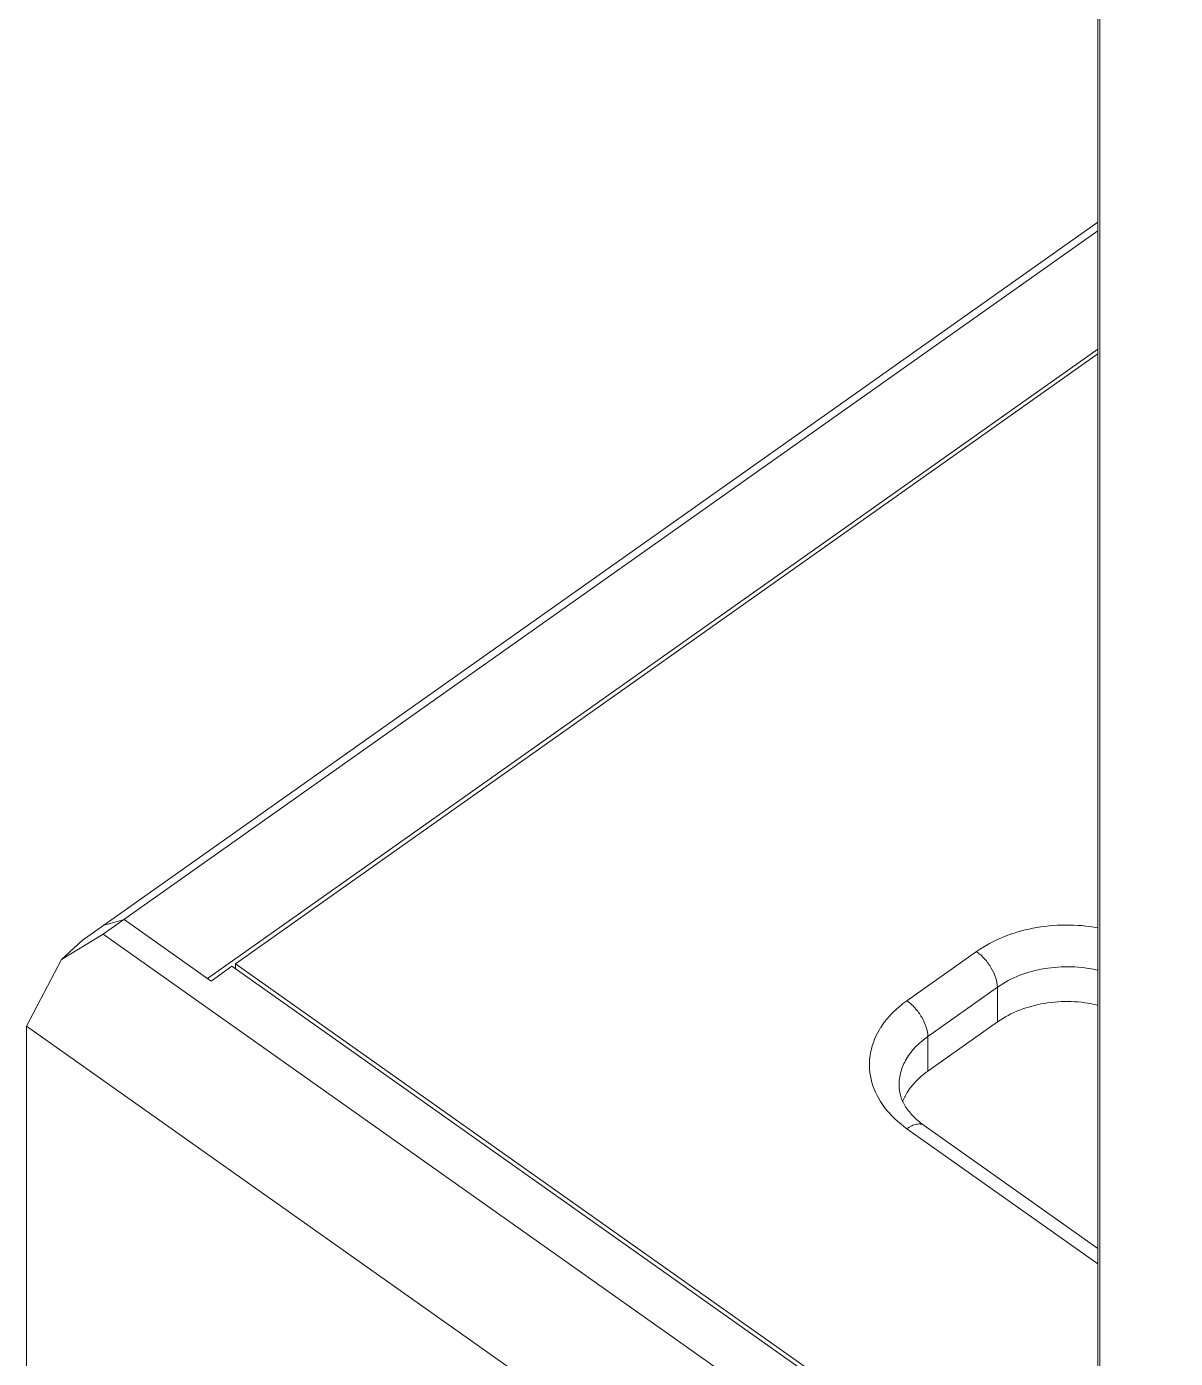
# Model space of a CAD drawing. Header units: millimetres. Extents: x 0 to 9253, y 0 to 2730.
# Drawn here: x 7253.3 to 7370, y 1392 to 1527.3 of the extents above; entities that cross this region are included whole.
import ezdxf

# ---------------------------------------------------------------- set-up
doc = ezdxf.new("R2010")
doc.units = ezdxf.units.MM
doc.layers.get('0').update_dxf_attribs({"lineweight": 13})

msp = doc.modelspace()

# ---------------------------------------------------------------- linework, layer by layer
at = {"color": 7, "linetype": 'Continuous'}
for p, q in [((7362.17, 1591.46), (7362.17, 1389.04)), ((7362.37, 1591.23), (7362.37, 1388.51)), ((7362.17, 1507.39), (7258.97, 1434.42)), ((7261.09, 1435.04), (7362.17, 1506.51)), ((7362.17, 1494.51), (7271.7, 1430.54)), ((7274.53, 1432.04), (7362.17, 1494.01)), ((7263.21, 1436.54), (7261.09, 1435.92)), ((7263.21, 1436.54), (7272.05, 1430.29)), ((7256.85, 1432.48), (7261.09, 1435.04)), ((7585.66, 1205.54), (7261.09, 1435.04)), ((7258.97, 1434.42), (7256.85, 1432.48)), ((7342.76, 1428.29), (7349.83, 1433.29)), ((7256.85, 1432.48), (7253.31, 1425.71)), ((7274.17, 1431.79), (7272.05, 1430.29)), ((7581.06, 1214.79), (7274.17, 1431.79)), ((7274.53, 1431.54), (7274.53, 1432.04)), ((7274.53, 1432.04), (7581.41, 1215.04)), ((7351.96, 1429.67), (7344.89, 1424.67)), ((7351.96, 1426.14), (7351.96, 1429.67)), ((7253.31, 1425.71), (7253.31, 1374.8)), ((7576.46, 1197.21), (7253.31, 1425.71)), ((7344.89, 1421.14), (7351.96, 1426.14)), ((7344.89, 1424.67), (7344.89, 1421.14)), ((7362.17, 1403.12), (7344.5, 1415.62)), ((7362.17, 1401.57), (7342.76, 1415.29))]:
    msp.add_line(p, q, dxfattribs=at)
for centre, radius, start, end in [((7346.93, 1421.22), 8.09, 147.6036, 149.6873), ((7347.58, 1415.96), 5.65, 155.3653, 158.3524)]:
    msp.add_arc(centre, radius, start, end, dxfattribs=at)
for points, knots in [([(7362.17, 1435.71), (7360, 1436.09), (7355.64, 1436.07), (7351.52, 1434.48), (7349.83, 1433.29)], [0, 0, 0, 0, 0.516939, 1, 1, 1, 1]), ([(7351.96, 1429.67), (7351.96, 1429.98), (7351.81, 1430.67), (7351.36, 1431.65), (7350.69, 1432.56), (7350.13, 1433.08), (7349.83, 1433.29)], [0, 0, 0, 0, 0.21766, 0.47535, 0.746336, 1, 1, 1, 1]), ([(7362.18, 1431.38), (7360.41, 1431.8), (7356.79, 1431.91), (7353.35, 1430.66), (7351.96, 1429.67)], [0, 0, 0, 0, 0.515669, 1, 1, 1, 1]), ([(7342.76, 1428.29), (7342.49, 1428.1), (7341.48, 1427.32), (7340.6, 1426.35), (7340.1, 1425.56)], [0, 0, 0, 0, 0.262277, 1, 1, 1, 1]), ([(7342.76, 1428.29), (7343.06, 1428.08), (7343.62, 1427.56), (7344.29, 1426.65), (7344.74, 1425.67), (7344.89, 1424.98), (7344.89, 1424.67)], [0, 0, 0, 0, 0.253664, 0.52465, 0.78234, 1, 1, 1, 1]), ([(7351.96, 1426.14), (7353.35, 1427.12), (7355.92, 1428.06), (7359.46, 1428.29), (7361.29, 1428.06), (7362.17, 1427.85)], [0, 0, 0, 0, 0.48317, 0.742375, 1, 1, 1, 1]), ([(7339.94, 1425.3), (7339.48, 1424.51), (7338.82, 1422.74), (7339.03, 1419.89), (7340.42, 1417.27), (7341.91, 1415.9), (7342.76, 1415.29)], [0, 0, 0, 0, 0.24211, 0.477734, 0.72605, 1, 1, 1, 1]), ([(7344.89, 1424.67), (7344.03, 1424.06), (7342.9, 1422.93), (7342.09, 1421.09), (7341.96, 1420.14), (7341.96, 1419.67)], [0, 0, 0, 0, 0.526738, 0.767559, 1, 1, 1, 1]), ([(7343.04, 1419.34), (7343.16, 1419.51), (7343.7, 1420.18), (7344.35, 1420.76), (7344.89, 1421.14)], [0, 0, 0, 0, 0.240509, 1, 1, 1, 1]), ([(7344.5, 1415.62), (7344.08, 1415.92), (7343.35, 1416.53), (7342.53, 1417.58), (7342.06, 1418.63), (7341.96, 1419.34), (7341.96, 1419.67)], [0, 0, 0, 0, 0.308554, 0.573133, 0.799476, 1, 1, 1, 1]), ([(7342.44, 1418.32), (7342.48, 1418.4), (7342.66, 1418.76), (7342.87, 1419.1), (7343.04, 1419.34)], [0, 0, 0, 0, 0.245625, 1, 1, 1, 1]), ([(7344.5, 1415.62), (7344.4, 1415.69), (7344.14, 1415.79), (7343.71, 1415.76), (7343.23, 1415.59), (7342.92, 1415.4), (7342.76, 1415.29)], [0, 0, 0, 0, 0.195685, 0.419998, 0.68823, 1, 1, 1, 1])]:
    msp.add_open_spline(points, degree=3, knots=knots, dxfattribs=at)

doc.saveas('drawing.dxf')
